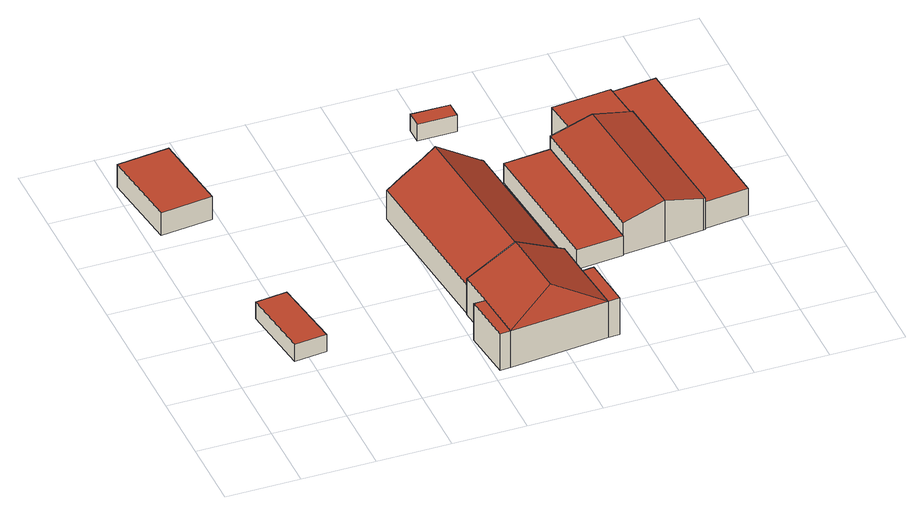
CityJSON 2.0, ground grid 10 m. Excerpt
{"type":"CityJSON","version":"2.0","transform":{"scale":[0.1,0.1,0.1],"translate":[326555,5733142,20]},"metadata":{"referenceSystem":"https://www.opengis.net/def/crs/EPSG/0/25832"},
"CityObjects":{
"building1":{"type":"Building","attributes":{"Geometrietyp2DReferenz":"3000","Gemeindeschluessel":"05170012","function":"31001_2720","roofType":"1000","measuredHeight":2.54},"address":[{"country":"Germany","locality":"Hamminkeln","thoroughfareNumber":"8","thoroughfareName":"Alte Poststraße"}],"geometry":[{"type":"Solid","lod":"2","boundaries":[[[[0,1,2,3]],[[4,5,1,0]],[[6,7,5,4]],[[3,2,7,6]],[[4,0,3,6]],[[1,5,7,2]]]],"semantics":{"surfaces":[{"type":"WallSurface"},{"type":"RoofSurface"},{"type":"GroundSurface"}],"values":[[0,0,0,0,1,2]]}}]},
"building2":{"type":"Building","attributes":{"Geometrietyp2DReferenz":"3000","Gemeindeschluessel":"05170012","function":"31001_2720","roofType":"1000","measuredHeight":3.45},"address":[{"country":"Germany","locality":"Hamminkeln","thoroughfareNumber":"8","thoroughfareName":"Alte Poststraße"}],"geometry":[{"type":"Solid","lod":"2","boundaries":[[[[8,9,10,11]],[[12,13,9,8]],[[14,15,13,12]],[[11,10,15,14]],[[12,8,11,14]],[[9,13,15,10]]]],"semantics":{"surfaces":[{"type":"WallSurface"},{"type":"RoofSurface"},{"type":"GroundSurface"}],"values":[[0,0,0,0,1,2]]}}]},
"building3":{"type":"Building","attributes":{"name":"Hingstermannshof","Gemeindeschluessel":"05170012","Geometrietyp2DReferenz":"3000","function":"31001_1210"},"address":[{"country":"Germany","locality":"Hamminkeln","thoroughfareNumber":"8","thoroughfareName":"Alte Poststraße"}],"children":["building3-1","building3-2","building3-3"]},
"building3-1":{"type":"BuildingPart","attributes":{"roofType":"5000","measuredHeight":9.07},"parents":["building3"],"geometry":[{"type":"Solid","lod":"2","boundaries":[[[[16,17,18,19]],[[20,21,17,16]],[[22,23,21,20]],[[24,25,23,22]],[[26,27,25,24]],[[28,29,30,31]],[[22,20,16,19,28,32]],[[28,31,32]],[[31,26,24,22,32]],[[18,17,21,23,25,27,30,29]],[[19,18,29,28]],[[31,30,27,26]]]],"semantics":{"surfaces":[{"type":"WallSurface"},{"type":"RoofSurface"},{"type":"GroundSurface"},{"type":"ClosureSurface"}],"values":[[0,0,0,0,0,0,1,1,1,2,3,3]]}}]},
"building3-2":{"type":"BuildingPart","attributes":{"roofType":"1000","measuredHeight":5.62},"parents":["building3"],"geometry":[{"type":"Solid","lod":"2","boundaries":[[[[33,34,27,26]],[[35,36,34,33]],[[31,30,36,35]],[[35,33,26,31]],[[34,36,30,27]],[[26,27,30,31]]]],"semantics":{"surfaces":[{"type":"WallSurface"},{"type":"RoofSurface"},{"type":"GroundSurface"},{"type":"ClosureSurface"}],"values":[[0,0,0,1,2,3]]}}]},
"building3-3":{"type":"BuildingPart","attributes":{"roofType":"1000","measuredHeight":5.62},"parents":["building3"],"geometry":[{"type":"Solid","lod":"2","boundaries":[[[[19,18,37,38]],[[39,40,29,28]],[[38,37,40,39]],[[28,19,38,39]],[[18,29,40,37]],[[28,29,18,19]]]],"semantics":{"surfaces":[{"type":"WallSurface"},{"type":"RoofSurface"},{"type":"GroundSurface"},{"type":"ClosureSurface"}],"values":[[0,0,0,1,2,3]]}}]},
"building4":{"type":"Building","attributes":{"Geometrietyp2DReferenz":"3000","Gemeindeschluessel":"05170012","function":"31001_1010","roofType":"3100","measuredHeight":8.85},"address":[{"country":"Germany","locality":"Hamminkeln","thoroughfareNumber":"8b","thoroughfareName":"Alte Poststraße"},{"country":"Germany","locality":"Hamminkeln","thoroughfareNumber":"8a","thoroughfareName":"Alte Poststraße"}],"geometry":[{"type":"Solid","lod":"2","boundaries":[[[[41,23,25,42]],[[43,21,23,41]],[[44,45,21,43]],[[46,47,45,44]],[[48,49,47,46]],[[50,51,49,48]],[[52,53,51,50]],[[54,55,53,52]],[[56,57,55,54]],[[42,25,57,56]],[[48,46,44,43,41,50]],[[42,56,54,52,50,41]],[[23,21,45,47,49,51,53,55,57,25]]]],"semantics":{"surfaces":[{"type":"WallSurface"},{"type":"RoofSurface"},{"type":"GroundSurface"}],"values":[[0,0,0,0,0,0,0,0,0,0,1,1,2]]}}]},
"building5":{"type":"Building","attributes":{"Geometrietyp2DReferenz":"3000","Gemeindeschluessel":"05170012","function":"51009_1610","roofType":"1000","measuredHeight":2.47},"geometry":[{"type":"Solid","lod":"2","boundaries":[[[[58,59,60,61]],[[62,63,59,58]],[[64,65,63,62]],[[61,60,65,64]],[[62,58,61,64]],[[59,63,65,60]]]],"semantics":{"surfaces":[{"type":"WallSurface"},{"type":"RoofSurface"},{"type":"GroundSurface"}],"values":[[0,0,0,0,1,2]]}}]},
"building6":{"type":"Building","attributes":{"Geometrietyp2DReferenz":"3000","Gemeindeschluessel":"05170012","function":"31001_2720","roofType":"1000","measuredHeight":2.97},"address":[{"country":"Germany","locality":"Hamminkeln","thoroughfareNumber":"8","thoroughfareName":"Alte Poststraße"}],"geometry":[{"type":"Solid","lod":"2","boundaries":[[[[66,67,68,69]],[[70,71,67,66]],[[72,73,71,70]],[[69,68,73,72]],[[70,66,69,72]],[[67,71,73,68]]]],"semantics":{"surfaces":[{"type":"WallSurface"},{"type":"RoofSurface"},{"type":"GroundSurface"}],"values":[[0,0,0,0,1,2]]}}]},
"building7":{"type":"Building","attributes":{"Geometrietyp2DReferenz":"3000","Gemeindeschluessel":"05170012","function":"31001_2720","roofType":"3100","measuredHeight":6.39},"address":[{"country":"Germany","locality":"Hamminkeln","thoroughfareNumber":"8","thoroughfareName":"Alte Poststraße"}],"geometry":[{"type":"Solid","lod":"2","boundaries":[[[[74,75,76,77]],[[78,79,75,74]],[[80,81,79,78]],[[82,83,81,80]],[[84,85,83,82]],[[86,87,85,84]],[[88,89,87,86]],[[77,76,89,88]],[[78,74,77,80]],[[88,86,84,82,80,77]],[[75,79,81,83,85,87,89,76]]]],"semantics":{"surfaces":[{"type":"WallSurface"},{"type":"RoofSurface"},{"type":"GroundSurface"}],"values":[[0,0,0,0,0,0,0,0,1,1,2]]}}]},
"building8":{"type":"Building","attributes":{"Geometrietyp2DReferenz":"3000","Gemeindeschluessel":"05170012","function":"51009_1610","roofType":"1000","measuredHeight":4.73},"geometry":[{"type":"Solid","lod":"2","boundaries":[[[[90,83,91,92]],[[93,94,83,90]],[[95,96,94,93]],[[92,91,96,95]],[[93,90,92,95]],[[83,94,96,91]]]],"semantics":{"surfaces":[{"type":"WallSurface"},{"type":"RoofSurface"},{"type":"GroundSurface"}],"values":[[0,0,0,0,1,2]]}}]},
"building9":{"type":"Building","attributes":{"Geometrietyp2DReferenz":"3000","Gemeindeschluessel":"05170012","function":"31001_2720","roofType":"1000","measuredHeight":4.11},"address":[{"country":"Germany","locality":"Hamminkeln","thoroughfareNumber":"8","thoroughfareName":"Alte Poststraße"}],"geometry":[{"type":"Solid","lod":"2","boundaries":[[[[97,98,99,100]],[[101,102,98,97]],[[103,104,102,101]],[[105,106,104,103]],[[107,108,106,105]],[[100,99,108,107]],[[105,103,101,97,100,107]],[[98,102,104,106,108,99]]]],"semantics":{"surfaces":[{"type":"WallSurface"},{"type":"RoofSurface"},{"type":"GroundSurface"}],"values":[[0,0,0,0,0,0,1,2]]}}]}
},
"vertices":[
[123,127,32],[123,127,6],[109,226,6],[109,226,32],[79,122,32],[79,122,6],[66,221,32],[66,221,6],
[78,547,37],[78,547,2],[7,539,2],[7,539,37],[92,435,37],[92,435,2],[21,427,37],[21,427,2],
[309,128,67],[309,128,11],[314,78,11],[314,78,67],[310,128,67],[310,128,11],[376,134,101],[376,134,11],[443,141,67],[443,141,11],[447,91,67],[447,91,11],[320,8,67],[320,8,11],[454,21,11],[454,21,67],[385,38,101],
[463,93,67],[463,93,11],[470,22,67],[470,22,11],
[298,77,11],[298,77,67],[306,7,67],[306,7,11],
[376,134,100],[443,141,55],[310,128,55],[288,347,55],[288,347,11],[309,349,69],[309,349,11],[338,351,88],[338,351,11],[355,353,100],[355,353,11],[419,359,57],[419,359,11],[419,360,57],[419,360,11],[421,360,55],[421,360,11],
[434,482,36],[434,482,11],[434,505,11],[434,505,36],[381,482,36],[381,482,11],[381,505,36],[381,505,11],
[468,164,42],[468,164,12],[532,170,12],[532,170,42],[449,362,42],[449,362,12],[513,368,42],[513,368,12],
[532,170,62],[532,170,13],[589,176,13],[589,176,77],[513,368,62],[513,368,13],[570,373,77],[570,373,13],[624,379,62],[624,379,13],[626,379,62],[626,379,13],[645,181,62],[645,181,13],[643,181,62],[643,181,13],
[624,379,60],[618,433,13],[618,433,60],[543,371,60],[543,371,13],[537,425,60],[537,425,13],
[680,439,56],[680,439,15],[618,433,15],[618,433,56],[704,187,56],[704,187,15],[645,181,56],[645,181,15],[626,379,56],[626,379,15],[624,379,56],[624,379,15]
]}
